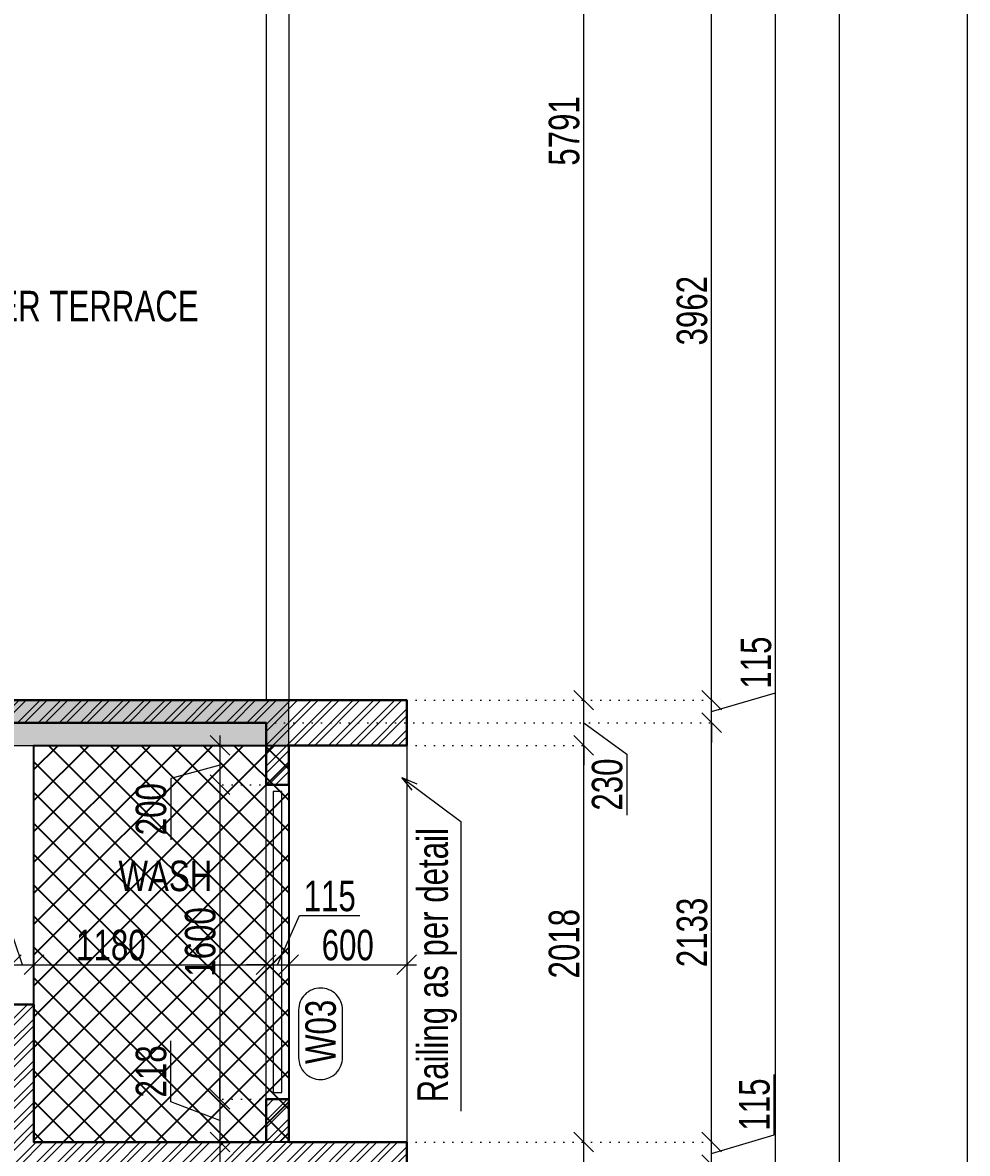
# Model space of a CAD drawing. Header units: inches. Extents: x 785882 to 928568, y 496782 to 576896.
# Drawn here: x 882659 to 887462, y 547754 to 553506 of the extents above; entities that cross this region are included whole.
import ezdxf
from ezdxf.enums import TextEntityAlignment as Align

# ---------------------------------------------------------------- set-up
doc = ezdxf.new("R2010")
doc.units = ezdxf.units.IN
doc.header["$LTSCALE"] = 750
doc.header["$MEASUREMENT"] = 0
doc.linetypes.add('DOT', pattern=[0.25, 0, -0.25])
for name, color, linetype, lineweight in [('COLUMN', 5, 'Continuous', 13), ('DIMENSION WORKING-MSA', 222, 'Continuous', 13), ('ELE-03-MSA', 145, 'Continuous', 18), ('ELE-04-MSA', 139, 'Continuous', 15), ('TEXT DETAIL-MSA', 212, 'Continuous', 13), ('TEXT ROOM NAME-MSA', 210, 'Continuous', 13), ('WALL HATCH-MSA', 251, 'Continuous', 9), ('WALL-MSA', 32, 'Continuous', 30), ('WINDOE NO-MAS', 4, 'Continuous', 9), ('WINDOW-MSA', 50, 'Continuous', 13)]:
    doc.layers.add(name, color=color, linetype=linetype, lineweight=lineweight)
doc.layers.add('HATCH-SUNK 300MM-MSA', color=47, linetype='Continuous')
doc.layers.add('R.C.C HATCH-MSA', color=250, linetype='Continuous')
doc.styles.add('125', font='swisscl.ttf', dxfattribs={"height": 125})
doc.styles.add('AR', font='swisscl.ttf')
doc.styles.add('ARIAL', font='swisscl.ttf', dxfattribs={"height": 360})
doc.styles.add('Arial-Reg+0.8Sc', font='swisscl.ttf')
doc.styles.add('MtXpl_Swis721_LtCn_B', font='swisscl.ttf')
doc.dimstyles.new('100 K.T', dxfattribs={"dimtxt": 360, "dimasz": 80, "dimexe": 0.18, "dimexo": 0.0625, "dimgap": 1, "dimtad": 1, "dimdec": 0, "dimzin": 0, "dimdsep": 46, "dimtxsty": 'ARIAL', "dimblk": 'DOT', "dimcen": 0.09, "dimse1": 1, "dimse2": 1, "dimclrd": 50, "dimclrt": 256, "dimadec": 0, "dimazin": 0, "dimtfac": 1, "dimtdec": 0, "dimtofl": 0, "dimtmove": 1, "dimatfit": 0, "dimfxl": 1, "dimtolj": 1, "dimtzin": 0, "dimlwd": -1, "dimarcsym": 0})
doc.dimstyles.new('WORKING DIM', dxfattribs={"dimtxt": 155, "dimasz": 100, "dimexe": 50, "dimexo": 0, "dimgap": 20, "dimtad": 1, "dimdec": 0, "dimzin": 0, "dimdsep": 46, "dimtxsty": 'AR', "dimblk": 'OBLIQUE', "dimcen": 0.09, "dimdle": 50, "dimclrd": 256, "dimclre": 250, "dimclrt": 256, "dimadec": 0, "dimazin": 0, "dimtfac": 1, "dimtdec": 0, "dimtofl": 0, "dimtmove": 1, "dimatfit": 0, "dimfxl": 1, "dimtolj": 1, "dimtzin": 0, "dimlwd": -1, "dimlwe": -1, "dimarcsym": 0})
pattern_1 = [(45, (36976.4, 0), (-53.0330086, 53.0330086), []), (45, (37011.755, 0), (-53.0330086, 53.0330086), [])]

# ---------------------------------------------------------------- blocks, each defined once
blk = doc.blocks.new('BLOCK-G & H TYPICAL COLOUMN')
at = {"layer": 'R.C.C HATCH-MSA'}
h = blk.add_hatch(color=256, dxfattribs=at)
h.dxf.hatch_style = 1
h.paths.add_polyline_path([(172697.62, -104207.75), (172688.57, -104207.75), (172688.57, -104255), (172697.62, -104255)])
h.paths.add_polyline_path([(172327.12, -104207.75), (172336.18, -104207.75), (172336.18, -104255), (172327.12, -104255)])
h.paths.add_polyline_path([(172819.88, -104207.75), (172819.88, -104216.81), (172867.12, -104216.81), (172867.12, -104207.75)])
h.paths.add_polyline_path([(172204.87, -104207.75), (172204.87, -104216.81), (172157.62, -104216.81), (172157.62, -104207.75)])
h.paths.add_polyline_path([(172561.18, -104240.06), (172552.12, -104240.06), (172552.12, -104287.31), (172561.18, -104287.31)])
h.paths.add_polyline_path([(172463.57, -104240.06), (172472.62, -104240.06), (172472.62, -104287.31), (172463.57, -104287.31)])
h.paths.add_polyline_path([(172177.87, -104422.2), (172177.87, -104431.25), (172130.62, -104431.25), (172130.62, -104422.2)])
h.paths.add_polyline_path([(172894.12, -104422.2), (172894.12, -104431.25), (172846.88, -104431.25), (172846.88, -104422.2)])
h.paths.add_polyline_path([(172336.12, -104486.75), (172336.12, -104495.81), (172288.87, -104495.81), (172288.87, -104486.75)])
h.paths.add_polyline_path([(172202.62, -104543.75), (172202.62, -104552.81), (172155.37, -104552.81), (172155.37, -104543.75)])
h.paths.add_polyline_path([(172822.13, -104543.75), (172822.13, -104552.81), (172869.37, -104552.81), (172869.37, -104543.75)])
h.paths.add_polyline_path([(172516.9, -104495.81), (172507.85, -104495.81), (172507.85, -104448.56), (172516.9, -104448.56)])
h.paths.add_polyline_path([(172697.62, -104104.25), (172688.57, -104104.25), (172688.57, -104057.01), (172697.62, -104057.01)])
h.paths.add_polyline_path([(172327.12, -104104.25), (172336.18, -104104.25), (172336.18, -104057.01), (172327.12, -104057.01)])
h.paths.add_polyline_path([(172819.88, -104104.25), (172819.88, -104095.2), (172867.12, -104095.2), (172867.12, -104104.25)])
h.paths.add_polyline_path([(172204.87, -104104.25), (172204.87, -104095.2), (172157.62, -104095.2), (172157.62, -104104.25)])
h.paths.add_polyline_path([(172561.18, -104071.94), (172552.12, -104071.94), (172552.12, -104024.7), (172561.18, -104024.7)])
h.paths.add_polyline_path([(172463.57, -104071.94), (172472.62, -104071.94), (172472.62, -104024.7), (172463.57, -104024.7)])
h.paths.add_polyline_path([(172177.87, -103889.81), (172177.87, -103880.75), (172130.62, -103880.75), (172130.62, -103889.81)])
h.paths.add_polyline_path([(172894.12, -103889.81), (172894.12, -103880.75), (172846.88, -103880.75), (172846.88, -103889.81)])
h.paths.add_polyline_path([(172336.12, -103825.25), (172336.12, -103816.2), (172288.87, -103816.2), (172288.87, -103825.25)])
h.paths.add_polyline_path([(172202.62, -103768.25), (172202.62, -103759.2), (172155.37, -103759.2), (172155.37, -103768.25)])
h.paths.add_polyline_path([(172822.13, -103768.25), (172822.13, -103759.2), (172869.37, -103759.2), (172869.37, -103768.25)])
h.paths.add_polyline_path([(172516.9, -103816.2), (172507.85, -103816.2), (172507.85, -103863.44), (172516.9, -103863.44)])
h.paths.add_polyline_path([(172548.37, -103699.31), (172548.37, -103690.25), (172595.62, -103690.25), (172595.62, -103699.31)])
h.paths.add_polyline_path([(172476.37, -103699.31), (172476.37, -103690.25), (172429.13, -103690.25), (172429.13, -103699.31)])
h.paths.add_polyline_path([(172726.82, -103612.31), (172726.82, -103603.25), (172774.06, -103603.25), (172774.06, -103612.31)])
h.paths.add_polyline_path([(172297.93, -103612.31), (172297.93, -103603.25), (172250.69, -103603.25), (172250.69, -103612.31)])
h.paths.add_polyline_path([(172920.37, -103523.81), (172920.37, -103514.75), (172857.56, -103514.75), (172857.56, -103523.81)])
h.paths.add_polyline_path([(172104.37, -103523.81), (172104.37, -103514.75), (172167.19, -103514.75), (172167.19, -103523.81)])
h.paths.add_polyline_path([(172476.37, -103492.94), (172467.32, -103492.94), (172467.32, -103445.7), (172476.37, -103445.7)])
h.paths.add_polyline_path([(172548.37, -103492.94), (172557.43, -103492.94), (172557.43, -103445.7), (172548.37, -103445.7)])
h.paths.add_polyline_path([(172663.43, -103454.75), (172759.5, -103454.75), (172759.5, -103349.7), (172663.43, -103349.7), (172663.43, -103358.75), (172750.44, -103358.75), (172750.44, -103445.7), (172663.43, -103445.7)])
h.paths.add_polyline_path([(172361.32, -103454.75), (172265.25, -103454.75), (172265.25, -103349.7), (172361.32, -103349.7), (172361.32, -103358.75), (172274.31, -103358.75), (172274.31, -103445.7), (172361.32, -103445.7)])
h.paths.add_polyline_path([(172428.37, -103358.75), (172419.32, -103358.75), (172419.32, -103311.51), (172428.37, -103311.51)])
h.paths.add_polyline_path([(172428.37, -103132.74), (172419.32, -103132.74), (172419.32, -103179.99), (172428.37, -103179.99)])
h.paths.add_polyline_path([(172151.62, -103286.75), (172151.62, -103277.7), (172104.37, -103277.7), (172104.37, -103286.75)])
h.paths.add_polyline_path([(172245.43, -103162.74), (172245.43, -103153.68), (172198.19, -103153.68), (172198.19, -103162.74)])
h.paths.add_polyline_path([(172428.37, -103021.25), (172419.32, -103021.25), (172419.32, -103068.5), (172428.37, -103068.5)])
h.paths.add_polyline_path([(172245.43, -102997.25), (172236.37, -102997.25), (172236.37, -103044.5), (172245.43, -103044.5)])
h.paths.add_polyline_path([(172104.37, -102997.25), (172104.37, -103006.31), (172151.62, -103006.31), (172151.62, -102997.25)])
h.paths.add_polyline_path([(172596.37, -103358.75), (172605.43, -103358.75), (172605.43, -103311.51), (172596.37, -103311.51)])
h.paths.add_polyline_path([(172596.37, -103132.74), (172605.43, -103132.74), (172605.43, -103179.99), (172596.37, -103179.99)])
h.paths.add_polyline_path([(172873.13, -103286.75), (172873.13, -103277.7), (172920.37, -103277.7), (172920.37, -103286.75)])
h.paths.add_polyline_path([(172779.32, -103162.74), (172779.32, -103153.68), (172826.56, -103153.68), (172826.56, -103162.74)])
h.paths.add_polyline_path([(172596.37, -103021.25), (172605.43, -103021.25), (172605.43, -103068.5), (172596.37, -103068.5)])
h.paths.add_polyline_path([(172779.32, -102997.25), (172788.37, -102997.25), (172788.37, -103044.5), (172779.32, -103044.5)])
h.paths.add_polyline_path([(172920.37, -102997.25), (172920.37, -103006.31), (172873.13, -103006.31), (172873.13, -102997.25)])
h.paths.add_polyline_path([(172548.37, -104612.7), (172548.37, -104621.75), (172595.62, -104621.75), (172595.62, -104612.7)])
h.paths.add_polyline_path([(172476.37, -104612.7), (172476.37, -104621.75), (172429.13, -104621.75), (172429.13, -104612.7)])
h.paths.add_polyline_path([(172297.93, -104699.7), (172297.93, -104708.75), (172250.69, -104708.75), (172250.69, -104699.7)])
h.paths.add_polyline_path([(172104.37, -104788.2), (172104.37, -104797.25), (172167.19, -104797.25), (172167.19, -104788.2)])
h.paths.add_polyline_path([(172726.82, -104699.7), (172726.82, -104708.75), (172774.06, -104708.75), (172774.06, -104699.7)])
h.paths.add_polyline_path([(172920.37, -104788.2), (172920.37, -104797.25), (172857.56, -104797.25), (172857.56, -104788.2)])
h.paths.add_polyline_path([(172476.37, -104819.06), (172467.32, -104819.06), (172467.32, -104866.31), (172476.37, -104866.31)])
h.paths.add_polyline_path([(172548.37, -104819.06), (172557.43, -104819.06), (172557.43, -104866.31), (172548.37, -104866.31)])
h.paths.add_polyline_path([(172663.43, -104857.25), (172759.5, -104857.25), (172759.5, -104962.31), (172663.43, -104962.31), (172663.43, -104953.25), (172750.44, -104953.25), (172750.44, -104866.31), (172663.43, -104866.31)])
h.paths.add_polyline_path([(172361.32, -104857.25), (172265.25, -104857.25), (172265.25, -104962.31), (172361.32, -104962.31), (172361.32, -104953.25), (172274.31, -104953.25), (172274.31, -104866.31), (172361.32, -104866.31)])
h.paths.add_polyline_path([(172428.37, -104953.25), (172419.32, -104953.25), (172419.32, -105000.5), (172428.37, -105000.5)])
h.paths.add_polyline_path([(172428.37, -105178.31), (172419.32, -105178.31), (172419.32, -105131.06), (172428.37, -105131.06)])
h.paths.add_polyline_path([(172151.62, -105025.25), (172151.62, -105034.31), (172104.37, -105034.31), (172104.37, -105025.25)])
h.paths.add_polyline_path([(172245.43, -105072.5), (172236.37, -105072.5), (172236.37, -105025.25), (172245.43, -105025.25)])
h.paths.add_polyline_path([(172428.37, -105290.75), (172419.32, -105290.75), (172419.32, -105243.51), (172428.37, -105243.51)])
h.paths.add_polyline_path([(172245.43, -105314.75), (172236.37, -105314.75), (172236.37, -105267.51), (172245.43, -105267.51)])
h.paths.add_polyline_path([(172104.37, -105277.35), (172113.43, -105277.35), (172113.43, -105314.75), (172104.37, -105314.75)])
h.paths.add_polyline_path([(172596.37, -104953.25), (172605.43, -104953.25), (172605.43, -105000.5), (172596.37, -105000.5)])
h.paths.add_polyline_path([(172596.37, -105178.31), (172605.43, -105178.31), (172605.43, -105131.06), (172596.37, -105131.06)])
h.paths.add_polyline_path([(172873.13, -105025.25), (172873.13, -105034.31), (172920.37, -105034.31), (172920.37, -105025.25)])
h.paths.add_polyline_path([(172788.37, -105025.25), (172779.32, -105025.25), (172779.32, -105072.5), (172788.37, -105072.5)])
h.paths.add_polyline_path([(172596.37, -105290.75), (172605.43, -105290.75), (172605.43, -105243.51), (172596.37, -105243.51)])
h.paths.add_polyline_path([(172779.32, -105314.75), (172788.37, -105314.75), (172788.37, -105267.51), (172779.32, -105267.51)])
h.paths.add_polyline_path([(172911.32, -105314.75), (172920.37, -105314.75), (172920.37, -105277.35), (172911.32, -105277.35)])
h.paths.add_polyline_path([(172688.63, -104486.75), (172688.63, -104495.81), (172735.87, -104495.81), (172735.87, -104486.75)])
h.paths.add_polyline_path([(172688.63, -103825.25), (172688.63, -103816.2), (172735.87, -103816.2), (172735.87, -103825.25)])
at = {"layer": 'COLUMN'}
blk.add_lwpolyline([(172920.37, -103523.81), (172920.37, -103514.75), (172857.56, -103514.75), (172857.56, -103523.81)], close=True, dxfattribs=at)
blk = doc.blocks.new('A$C59c041b7')
at = {"layer": 'HATCH-SUNK 300MM-MSA', "transparency": 33554559}
h = blk.add_hatch(dxfattribs=at)
h.set_pattern_fill('ANSI37', color=256, scale=35)
h.set_pattern_definition([(45, (0, 0), (-78.57724, 78.57724), []), (135, (0, 0), (-78.57724, -78.57724), [])])
h.paths.add_polyline_path([(20726.4, -15392.4), (19431, -15392.4), (19431, -13374.5), (20726.4, -13374.5)])
at = {"layer": 'HATCH-SUNK 300MM-MSA'}
blk.add_lwpolyline([(20726.4, -15392.4), (19431, -15392.4), (19431, -13374.5), (20726.4, -13374.5)], close=True, dxfattribs=at)
blk = doc.blocks.new('_Dot')
at = {"linetype": 'ByBlock', "lineweight": -2}
blk.add_line((-0.5, 0), (-1, 0), dxfattribs=at)
at = {"linetype": 'ByBlock', "const_width": 0.5}
blk.add_lwpolyline([(-0.25, 0, 1), (0.25, 0, 1)], format="xyb", close=True, dxfattribs=at)
blk = doc.blocks.new('Win-Tag-03')
blk.add_lwpolyline([(-130, 120), (130, 120, -0.414214), (250, 0), (250, 0, -0.414214), (130, -120), (-130, -120, -0.414214), (-250, 0), (-250, 0, -0.414214)], format="xyb", close=True)
blk = doc.blocks.new('_Oblique')
at = {"color": 0, "linetype": 'ByBlock', "lineweight": -2}
blk.add_line((-0.5, -0.5), (0.5, 0.5), dxfattribs=at)
blk = doc.blocks.new('*D2169')
at = {"layer": 'Defpoints', "color": 0, "ltscale": 0.25, "transparency": 16777216}
for p in [(884612.3, 547811.6), (885512.3, 547811.6), (884612.3, 547581.6)]:
    blk.add_point(p, dxfattribs=at)
at = {"layer": 'DIMENSION WORKING-MSA', "ltscale": 0.25, "transparency": 16777216}
for p, q in [((885512.3, 547811.6), (885512.3, 547911.6)), ((885512.3, 547581.6), (885512.3, 547811.6)), ((885512.3, 547696.6), (885731.3, 547493.8)), ((885512.3, 547581.6), (885512.3, 547481.6)), ((885731.3, 547493.8), (885731.3, 547183.2))]:
    blk.add_line(p, q, dxfattribs=at)
at = {"layer": 'DIMENSION WORKING-MSA', "color": 250, "linetype": 'DOT', "ltscale": 0.25, "transparency": 16777216}
for p, q in [((884612.3, 547811.6), (885562.3, 547811.6)), ((884612.3, 547581.6), (885562.3, 547581.6))]:
    blk.add_line(p, q, dxfattribs=at)
at = {"layer": 'DIMENSION WORKING-MSA', "ltscale": 0.25, "transparency": 16777216, "xscale": 100, "yscale": 100, "zscale": 100}
for p, rotation in [((885512.3, 547811.6), 270), ((885512.3, 547581.6), 90)]:
    blk.add_blockref('_Oblique', p, dxfattribs=dict(at, rotation=rotation))
at = {"layer": 'DIMENSION WORKING-MSA', "ltscale": 0.25, "transparency": 16777216, "insert": (885631.8, 547338.5), "char_height": 155, "attachment_point": 5, "rotation": 90, "style": 'AR'}
blk.add_mtext('\\A1;230', dxfattribs=at)
blk = doc.blocks.new('*D2170')
at = {"layer": 'Defpoints', "color": 0, "ltscale": 0.25, "transparency": 16777216}
for p in [(884612.3, 549829.5), (885512.3, 549829.5), (884612.3, 547811.6)]:
    blk.add_point(p, dxfattribs=at)
at = {"layer": 'DIMENSION WORKING-MSA', "ltscale": 0.25, "transparency": 16777216}
blk.add_line((885512.3, 547761.6), (885512.3, 549879.5), dxfattribs=at)
at = {"layer": 'DIMENSION WORKING-MSA', "color": 250, "linetype": 'DOT', "ltscale": 0.25, "transparency": 16777216}
for p, q in [((884612.3, 549829.5), (885562.3, 549829.5)), ((884612.3, 547811.6), (885562.3, 547811.6))]:
    blk.add_line(p, q, dxfattribs=at)
at = {"layer": 'DIMENSION WORKING-MSA', "ltscale": 0.25, "transparency": 16777216, "xscale": 100, "yscale": 100, "zscale": 100}
for p, rotation in [((885512.3, 549829.5), 90), ((885512.3, 547811.6), 270)]:
    blk.add_blockref('_Oblique', p, dxfattribs=dict(at, rotation=rotation))
at = {"layer": 'DIMENSION WORKING-MSA', "ltscale": 0.25, "transparency": 16777216, "insert": (885412.9, 548820.5), "char_height": 155, "attachment_point": 5, "rotation": 90, "style": 'AR'}
blk.add_mtext('\\A1;2018', dxfattribs=at)
blk = doc.blocks.new('*D2171')
at = {"layer": 'Defpoints', "color": 0, "ltscale": 0.25, "transparency": 16777216}
for p in [(884612.3, 550059.5), (885512.3, 550059.5), (884612.3, 549829.5)]:
    blk.add_point(p, dxfattribs=at)
at = {"layer": 'DIMENSION WORKING-MSA', "ltscale": 0.25, "transparency": 16777216}
for p, q in [((885512.3, 550059.5), (885512.3, 550159.5)), ((885512.3, 549829.5), (885512.3, 550059.5)), ((885512.3, 549944.5), (885731.3, 549785.5)), ((885512.3, 549829.5), (885512.3, 549729.5)), ((885731.3, 549785.5), (885731.3, 549474.8))]:
    blk.add_line(p, q, dxfattribs=at)
at = {"layer": 'DIMENSION WORKING-MSA', "color": 250, "linetype": 'DOT', "ltscale": 0.25, "transparency": 16777216}
for p, q in [((884612.3, 550059.5), (885562.3, 550059.5)), ((884612.3, 549829.5), (885562.3, 549829.5))]:
    blk.add_line(p, q, dxfattribs=at)
at = {"layer": 'DIMENSION WORKING-MSA', "ltscale": 0.25, "transparency": 16777216, "xscale": 100, "yscale": 100, "zscale": 100}
for p, rotation in [((885512.3, 550059.5), 270), ((885512.3, 549829.5), 90)]:
    blk.add_blockref('_Oblique', p, dxfattribs=dict(at, rotation=rotation))
at = {"layer": 'DIMENSION WORKING-MSA', "ltscale": 0.25, "transparency": 16777216, "insert": (885631.8, 549630.1), "char_height": 155, "attachment_point": 5, "rotation": 90, "style": 'AR'}
blk.add_mtext('\\A1;230', dxfattribs=at)
blk = doc.blocks.new('*D2172')
at = {"layer": 'Defpoints', "color": 0, "ltscale": 0.25, "transparency": 16777216}
for p in [(884012.3, 555850.7), (885512.3, 555850.7), (884612.3, 550059.5)]:
    blk.add_point(p, dxfattribs=at)
at = {"layer": 'DIMENSION WORKING-MSA', "ltscale": 0.25, "transparency": 16777216}
blk.add_line((885512.3, 550009.5), (885512.3, 555900.7), dxfattribs=at)
at = {"layer": 'DIMENSION WORKING-MSA', "color": 250, "linetype": 'DOT', "ltscale": 0.25, "transparency": 16777216}
for p, q in [((884012.3, 555850.7), (885562.3, 555850.7)), ((884612.3, 550059.5), (885562.3, 550059.5))]:
    blk.add_line(p, q, dxfattribs=at)
at = {"layer": 'DIMENSION WORKING-MSA', "ltscale": 0.25, "transparency": 16777216, "xscale": 100, "yscale": 100, "zscale": 100}
for p, rotation in [((885512.3, 555850.7), 90), ((885512.3, 550059.5), 270)]:
    blk.add_blockref('_Oblique', p, dxfattribs=dict(at, rotation=rotation))
at = {"layer": 'DIMENSION WORKING-MSA', "ltscale": 0.25, "transparency": 16777216, "insert": (885412.9, 552955.1), "char_height": 155, "attachment_point": 5, "rotation": 90, "style": 'AR'}
blk.add_mtext('\\A1;5791', dxfattribs=at)
blk = doc.blocks.new('*D2247')
at = {"layer": 'Defpoints', "color": 0, "ltscale": 0.25, "transparency": 16777216}
for p in [(884612.3, 547811.6), (886162.3, 547811.6), (883897.3, 547696.6)]:
    blk.add_point(p, dxfattribs=at)
at = {"layer": 'DIMENSION WORKING-MSA', "ltscale": 0.25, "transparency": 16777216}
for p, q in [((886479.5, 547849.2), (886479.5, 548156.1)), ((886162.3, 547811.6), (886162.3, 547911.6)), ((886162.3, 547754.1), (886479.5, 547849.2)), ((886162.3, 547696.6), (886162.3, 547811.6)), ((886162.3, 547696.6), (886162.3, 547596.6))]:
    blk.add_line(p, q, dxfattribs=at)
at = {"layer": 'DIMENSION WORKING-MSA', "color": 250, "linetype": 'DOT', "ltscale": 0.25, "transparency": 16777216}
for p, q in [((884612.3, 547811.6), (886212.3, 547811.6)), ((883897.3, 547696.6), (886212.3, 547696.6))]:
    blk.add_line(p, q, dxfattribs=at)
at = {"layer": 'DIMENSION WORKING-MSA', "ltscale": 0.25, "transparency": 16777216, "xscale": 100, "yscale": 100, "zscale": 100}
for p, rotation in [((886162.3, 547811.6), 270), ((886162.3, 547696.6), 90)]:
    blk.add_blockref('_Oblique', p, dxfattribs=dict(at, rotation=rotation))
at = {"layer": 'DIMENSION WORKING-MSA', "ltscale": 0.25, "transparency": 16777216, "insert": (886380.4, 548002.6), "char_height": 155, "attachment_point": 5, "rotation": 90, "style": 'AR'}
blk.add_mtext('\\A1;115', dxfattribs=at)
blk = doc.blocks.new('*D2248')
at = {"layer": 'Defpoints', "color": 0, "ltscale": 0.25, "transparency": 16777216}
for p in [(883897.3, 549944.5), (886162.3, 549944.5), (884612.3, 547811.6)]:
    blk.add_point(p, dxfattribs=at)
at = {"layer": 'DIMENSION WORKING-MSA', "ltscale": 0.25, "transparency": 16777216}
blk.add_line((886162.3, 547761.6), (886162.3, 549994.5), dxfattribs=at)
at = {"layer": 'DIMENSION WORKING-MSA', "color": 250, "linetype": 'DOT', "ltscale": 0.25, "transparency": 16777216}
for p, q in [((883897.3, 549944.5), (886212.3, 549944.5)), ((884612.3, 547811.6), (886212.3, 547811.6))]:
    blk.add_line(p, q, dxfattribs=at)
at = {"layer": 'DIMENSION WORKING-MSA', "ltscale": 0.25, "transparency": 16777216, "xscale": 100, "yscale": 100, "zscale": 100}
for p, rotation in [((886162.3, 549944.5), 90), ((886162.3, 547811.6), 270)]:
    blk.add_blockref('_Oblique', p, dxfattribs=dict(at, rotation=rotation))
at = {"layer": 'DIMENSION WORKING-MSA', "ltscale": 0.25, "transparency": 16777216, "insert": (886062.9, 548878), "char_height": 155, "attachment_point": 5, "rotation": 90, "style": 'AR'}
blk.add_mtext('\\A1;2133', dxfattribs=at)
blk = doc.blocks.new('*D2249')
at = {"layer": 'Defpoints', "color": 0, "ltscale": 0.25, "transparency": 16777216}
for p in [(884612.3, 550059.5), (886162.3, 550059.5), (883897.3, 549944.5)]:
    blk.add_point(p, dxfattribs=at)
at = {"layer": 'DIMENSION WORKING-MSA', "ltscale": 0.25, "transparency": 16777216}
for p, q in [((886487.3, 550097.1), (886487.3, 550404)), ((886162.3, 550059.5), (886162.3, 550159.5)), ((886162.3, 550002), (886487.3, 550097.1)), ((886162.3, 549944.5), (886162.3, 550059.5)), ((886162.3, 549944.5), (886162.3, 549844.5))]:
    blk.add_line(p, q, dxfattribs=at)
at = {"layer": 'DIMENSION WORKING-MSA', "color": 250, "linetype": 'DOT', "ltscale": 0.25, "transparency": 16777216}
for p, q in [((884612.3, 550059.5), (886212.3, 550059.5)), ((883897.3, 549944.5), (886212.3, 549944.5))]:
    blk.add_line(p, q, dxfattribs=at)
at = {"layer": 'DIMENSION WORKING-MSA', "ltscale": 0.25, "transparency": 16777216, "xscale": 100, "yscale": 100, "zscale": 100}
for p, rotation in [((886162.3, 550059.5), 270), ((886162.3, 549944.5), 90)]:
    blk.add_blockref('_Oblique', p, dxfattribs=dict(at, rotation=rotation))
at = {"layer": 'DIMENSION WORKING-MSA', "ltscale": 0.25, "transparency": 16777216, "insert": (886388.2, 550250.5), "char_height": 155, "attachment_point": 5, "rotation": 90, "style": 'AR'}
blk.add_mtext('\\A1;115', dxfattribs=at)
blk = doc.blocks.new('*D2250')
at = {"layer": 'Defpoints', "color": 0, "ltscale": 0.25, "transparency": 16777216}
for p in [(881259.5, 554021.9), (886162.3, 554021.9), (884612.3, 550059.5)]:
    blk.add_point(p, dxfattribs=at)
at = {"layer": 'DIMENSION WORKING-MSA', "ltscale": 0.25, "transparency": 16777216}
blk.add_line((886162.3, 550009.5), (886162.3, 554071.9), dxfattribs=at)
at = {"layer": 'DIMENSION WORKING-MSA', "color": 250, "linetype": 'DOT', "ltscale": 0.25, "transparency": 16777216}
for p, q in [((881259.5, 554021.9), (886212.3, 554021.9)), ((884612.3, 550059.5), (886212.3, 550059.5))]:
    blk.add_line(p, q, dxfattribs=at)
at = {"layer": 'DIMENSION WORKING-MSA', "ltscale": 0.25, "transparency": 16777216, "xscale": 100, "yscale": 100, "zscale": 100}
for p, rotation in [((886162.3, 554021.9), 90), ((886162.3, 550059.5), 270)]:
    blk.add_blockref('_Oblique', p, dxfattribs=dict(at, rotation=rotation))
at = {"layer": 'DIMENSION WORKING-MSA', "ltscale": 0.25, "transparency": 16777216, "insert": (886062.8, 552040.7), "char_height": 155, "attachment_point": 5, "rotation": 90, "style": 'AR'}
blk.add_mtext('\\A1;3962', dxfattribs=at)
blk = doc.blocks.new('*D2187')
at = {"layer": 'Defpoints', "color": 0, "ltscale": 0.25, "transparency": 16777216}
for p in [(884012.3, 563204), (886812.3, 563204), (884012.3, 504339.5)]:
    blk.add_point(p, dxfattribs=at)
at = {"layer": 'DIMENSION WORKING-MSA', "ltscale": 0.25, "transparency": 16777216}
blk.add_line((886812.3, 504289.5), (886812.3, 563254), dxfattribs=at)
at = {"layer": 'DIMENSION WORKING-MSA', "color": 250, "linetype": 'DOT', "ltscale": 0.25, "transparency": 16777216}
for p, q in [((884012.3, 563204), (886862.3, 563204)), ((884012.3, 504339.5), (886862.3, 504339.5))]:
    blk.add_line(p, q, dxfattribs=at)
at = {"layer": 'DIMENSION WORKING-MSA', "ltscale": 0.25, "transparency": 16777216, "xscale": 100, "yscale": 100, "zscale": 100}
for p, rotation in [((886812.3, 563204), 90), ((886812.3, 504339.5), 270)]:
    blk.add_blockref('_Oblique', p, dxfattribs=dict(at, rotation=rotation))
at = {"layer": 'DIMENSION WORKING-MSA', "ltscale": 0.25, "transparency": 16777216, "insert": (886712.9, 533771.7), "char_height": 155, "attachment_point": 5, "rotation": 90, "style": 'AR'}
blk.add_mtext('\\A1;58865', dxfattribs=at)
blk = doc.blocks.new('*D1885')
at = {"layer": 'Defpoints', "color": 0, "ltscale": 0.25, "transparency": 16777216}
for p in [(883912.3, 549829.5), (883662.3, 549629.5), (883912.3, 549629.5)]:
    blk.add_point(p, dxfattribs=at)
at = {"layer": 'DIMENSION WORKING-MSA', "ltscale": 0.25, "transparency": 16777216}
for p, q in [((883662.3, 549879.5), (883662.3, 549579.5)), ((883662.3, 549729.5), (883412.3, 549660.3)), ((883412.3, 549660.3), (883412.3, 549349.6))]:
    blk.add_line(p, q, dxfattribs=at)
at = {"layer": 'DIMENSION WORKING-MSA', "color": 250, "linetype": 'DOT', "ltscale": 0.25, "transparency": 16777216}
for p, q in [((883912.3, 549829.5), (883612.3, 549829.5)), ((883912.3, 549629.5), (883612.3, 549629.5))]:
    blk.add_line(p, q, dxfattribs=at)
at = {"layer": 'DIMENSION WORKING-MSA', "ltscale": 0.25, "transparency": 16777216, "xscale": 100, "yscale": 100, "zscale": 100}
for p, rotation in [((883662.3, 549829.5), 90), ((883662.3, 549629.5), 270)]:
    blk.add_blockref('_Oblique', p, dxfattribs=dict(at, rotation=rotation))
at = {"layer": 'DIMENSION WORKING-MSA', "ltscale": 0.25, "transparency": 16777216, "insert": (883312.9, 549504.9), "char_height": 155, "attachment_point": 5, "rotation": 90, "style": 'AR'}
blk.add_mtext('\\A1;200', dxfattribs=at)
blk = doc.blocks.new('*D1886')
at = {"layer": 'Defpoints', "color": 0, "ltscale": 0.25, "transparency": 16777216}
for p in [(883912.3, 549629.5), (883662.3, 548029.5), (883912.3, 548029.5)]:
    blk.add_point(p, dxfattribs=at)
at = {"layer": 'DIMENSION WORKING-MSA', "ltscale": 0.25, "transparency": 16777216}
blk.add_line((883662.3, 549679.5), (883662.3, 547979.5), dxfattribs=at)
at = {"layer": 'DIMENSION WORKING-MSA', "color": 250, "linetype": 'DOT', "ltscale": 0.25, "transparency": 16777216}
for p, q in [((883912.3, 549629.5), (883612.3, 549629.5)), ((883912.3, 548029.5), (883612.3, 548029.5))]:
    blk.add_line(p, q, dxfattribs=at)
at = {"layer": 'DIMENSION WORKING-MSA', "ltscale": 0.25, "transparency": 16777216, "xscale": 100, "yscale": 100, "zscale": 100}
for p, rotation in [((883662.3, 549629.5), 90), ((883662.3, 548029.5), 270)]:
    blk.add_blockref('_Oblique', p, dxfattribs=dict(at, rotation=rotation))
at = {"layer": 'DIMENSION WORKING-MSA', "ltscale": 0.25, "transparency": 16777216, "insert": (883562.9, 548829.5), "char_height": 155, "attachment_point": 5, "rotation": 90, "style": 'AR'}
blk.add_mtext('\\A1;1600', dxfattribs=at)
blk = doc.blocks.new('*D1887')
at = {"layer": 'Defpoints', "color": 0, "ltscale": 0.25, "transparency": 16777216}
for p in [(883912.3, 548029.5), (883662.3, 547811.6), (883912.3, 547811.6)]:
    blk.add_point(p, dxfattribs=at)
at = {"layer": 'DIMENSION WORKING-MSA', "ltscale": 0.25, "transparency": 16777216}
for p, q in [((883412.3, 548015.9), (883412.3, 548326.4)), ((883662.3, 548029.5), (883662.3, 548129.5)), ((883662.3, 547920.5), (883412.3, 548015.9)), ((883662.3, 548029.5), (883662.3, 547811.6)), ((883662.3, 547811.6), (883662.3, 547711.6))]:
    blk.add_line(p, q, dxfattribs=at)
at = {"layer": 'DIMENSION WORKING-MSA', "color": 250, "linetype": 'DOT', "ltscale": 0.25, "transparency": 16777216}
for p, q in [((883912.3, 548029.5), (883612.3, 548029.5)), ((883912.3, 547811.6), (883612.3, 547811.6))]:
    blk.add_line(p, q, dxfattribs=at)
at = {"layer": 'DIMENSION WORKING-MSA', "ltscale": 0.25, "transparency": 16777216, "xscale": 100, "yscale": 100, "zscale": 100}
for p, rotation in [((883662.3, 548029.5), 270), ((883662.3, 547811.6), 90)]:
    blk.add_blockref('_Oblique', p, dxfattribs=dict(at, rotation=rotation))
at = {"layer": 'DIMENSION WORKING-MSA', "ltscale": 0.25, "transparency": 16777216, "insert": (883312.9, 548171.2), "char_height": 155, "attachment_point": 5, "rotation": 90, "style": 'AR'}
blk.add_mtext('\\A1;218', dxfattribs=at)
blk = doc.blocks.new('*D1745')
at = {"layer": 'Defpoints', "color": 0, "ltscale": 0.25, "transparency": 16777216}
for p in [(882716.9, 548713.5), (882601.9, 548511.6, 0), (882716.9, 548511.6, 0)]:
    blk.add_point(p, dxfattribs=at)
at = {"layer": 'DIMENSION WORKING-MSA', "ltscale": 0.25, "transparency": 16777216}
for p, q in [((882574.5, 548963.5), (882267.7, 548963.5)), ((882659.4, 548713.5), (882574.5, 548963.5)), ((882601.9, 548713.5), (882501.9, 548713.5)), ((882601.9, 548713.5), (882716.9, 548713.5)), ((882716.9, 548713.5), (882816.9, 548713.5))]:
    blk.add_line(p, q, dxfattribs=at)
at = {"layer": 'DIMENSION WORKING-MSA', "color": 250, "linetype": 'DOT', "ltscale": 0.25, "transparency": 16777216}
for p, q in [((882601.9, 548511.6), (882601.9, 548763.5)), ((882716.9, 548511.6), (882716.9, 548763.5))]:
    blk.add_line(p, q, dxfattribs=at)
at = {"layer": 'DIMENSION WORKING-MSA', "ltscale": 0.25, "transparency": 16777216, "xscale": 100, "yscale": 100, "zscale": 100}
blk.add_blockref('_Oblique', (882601.9, 548713.5), dxfattribs=at)
at = {"layer": 'DIMENSION WORKING-MSA', "ltscale": 0.25, "transparency": 16777216, "xscale": 100, "yscale": 100, "zscale": 100, "rotation": 180}
blk.add_blockref('_Oblique', (882716.9, 548713.5), dxfattribs=at)
at = {"layer": 'DIMENSION WORKING-MSA', "ltscale": 0.25, "transparency": 16777216, "insert": (882421.1, 549062.5), "char_height": 155, "attachment_point": 5, "style": 'AR'}
blk.add_mtext('\\A1;115', dxfattribs=at)
blk = doc.blocks.new('*D1746')
at = {"layer": 'Defpoints', "color": 0, "ltscale": 0.25, "transparency": 16777216}
for p in [(882716.9, 548713.5), (883897.3, 548713.5), (883897.3, 548713.5)]:
    blk.add_point(p, dxfattribs=at)
at = {"layer": 'DIMENSION WORKING-MSA', "ltscale": 0.25, "transparency": 16777216}
blk.add_line((882666.9, 548713.5), (883947.3, 548713.5), dxfattribs=at)
at = {"layer": 'DIMENSION WORKING-MSA', "color": 250, "linetype": 'DOT', "ltscale": 0.25, "transparency": 16777216}
for p, q in [((882716.9, 548713.5), (882716.9, 548663.5)), ((883897.3, 548713.5), (883897.3, 548663.5))]:
    blk.add_line(p, q, dxfattribs=at)
at = {"layer": 'DIMENSION WORKING-MSA', "ltscale": 0.25, "transparency": 16777216, "xscale": 100, "yscale": 100, "zscale": 100, "rotation": 180}
blk.add_blockref('_Oblique', (882716.9, 548713.5), dxfattribs=at)
at = {"layer": 'DIMENSION WORKING-MSA', "ltscale": 0.25, "transparency": 16777216, "xscale": 100, "yscale": 100, "zscale": 100}
blk.add_blockref('_Oblique', (883897.3, 548713.5), dxfattribs=at)
at = {"layer": 'DIMENSION WORKING-MSA', "ltscale": 0.25, "transparency": 16777216, "insert": (883108, 548812.8), "char_height": 155, "attachment_point": 5, "style": 'AR'}
blk.add_mtext('\\A1;1180', dxfattribs=at)
blk = doc.blocks.new('*D1747')
at = {"layer": 'Defpoints', "color": 0, "ltscale": 0.25, "transparency": 16777216}
for p in [(883897.3, 548713.5), (884012.3, 548713.5), (884012.3, 548713.5)]:
    blk.add_point(p, dxfattribs=at)
at = {"layer": 'DIMENSION WORKING-MSA', "ltscale": 0.25, "transparency": 16777216}
for p, q in [((883954.8, 548713.5), (884067.2, 548963.5)), ((884067.2, 548963.5), (884374, 548963.5)), ((883897.3, 548713.5), (883797.3, 548713.5)), ((883897.3, 548713.5), (884012.3, 548713.5)), ((884012.3, 548713.5), (884112.3, 548713.5))]:
    blk.add_line(p, q, dxfattribs=at)
at = {"layer": 'DIMENSION WORKING-MSA', "color": 250, "linetype": 'DOT', "ltscale": 0.25, "transparency": 16777216}
for p, q in [((883897.3, 548713.5), (883897.3, 548663.5)), ((884012.3, 548713.5), (884012.3, 548663.5))]:
    blk.add_line(p, q, dxfattribs=at)
at = {"layer": 'DIMENSION WORKING-MSA', "ltscale": 0.25, "transparency": 16777216, "xscale": 100, "yscale": 100, "zscale": 100}
blk.add_blockref('_Oblique', (883897.3, 548713.5), dxfattribs=at)
at = {"layer": 'DIMENSION WORKING-MSA', "ltscale": 0.25, "transparency": 16777216, "xscale": 100, "yscale": 100, "zscale": 100, "rotation": 180}
blk.add_blockref('_Oblique', (884012.3, 548713.5), dxfattribs=at)
at = {"layer": 'DIMENSION WORKING-MSA', "ltscale": 0.25, "transparency": 16777216, "insert": (884220.6, 549062.5), "char_height": 155, "attachment_point": 5, "style": 'AR'}
blk.add_mtext('\\A1;115', dxfattribs=at)
blk = doc.blocks.new('*D1748')
at = {"layer": 'Defpoints', "color": 0, "ltscale": 0.25, "transparency": 16777216}
for p in [(884012.3, 548713.5), (884612.3, 548713.5), (884612.3, 548713.5)]:
    blk.add_point(p, dxfattribs=at)
at = {"layer": 'DIMENSION WORKING-MSA', "color": 250, "linetype": 'DOT', "ltscale": 0.25, "transparency": 16777216}
for p, q in [((884612.3, 548713.5), (884612.3, 548763.5)), ((884012.3, 548713.5), (884012.3, 548663.5))]:
    blk.add_line(p, q, dxfattribs=at)
at = {"layer": 'DIMENSION WORKING-MSA', "ltscale": 0.25, "transparency": 16777216}
blk.add_line((883962.3, 548713.5), (884662.3, 548713.5), dxfattribs=at)
at = {"layer": 'DIMENSION WORKING-MSA', "ltscale": 0.25, "transparency": 16777216, "xscale": 100, "yscale": 100, "zscale": 100, "rotation": 180}
blk.add_blockref('_Oblique', (884012.3, 548713.5), dxfattribs=at)
at = {"layer": 'DIMENSION WORKING-MSA', "ltscale": 0.25, "transparency": 16777216, "xscale": 100, "yscale": 100, "zscale": 100}
blk.add_blockref('_Oblique', (884612.3, 548713.5), dxfattribs=at)
at = {"layer": 'DIMENSION WORKING-MSA', "ltscale": 0.25, "transparency": 16777216, "insert": (884312.3, 548812.8), "char_height": 155, "attachment_point": 5, "style": 'AR'}
blk.add_mtext('\\A1;600', dxfattribs=at)

msp = doc.modelspace()

# ---------------------------------------------------------------- hatches: boundary and pattern name
at = {"layer": 'WALL HATCH-MSA'}
h = msp.add_hatch(dxfattribs=at)
h.set_pattern_fill('ANSI32', color=256, scale=200)
h.set_pattern_definition(pattern_1)
h.paths.add_polyline_path([(884612.3, 549829.5), (884612.3, 550059.5), (879326, 550059.5), (879326, 550133.5), (879096, 550133.5), (879096, 549259.5), (879211, 549259.5), (879211, 549944.5), (883897.3, 549944.5), (883897.3, 549629.5), (884012.3, 549629.5), (884012.3, 549829.5)])
h = msp.add_hatch(dxfattribs=at)
h.set_pattern_fill('ANSI32', color=256, scale=200)
h.set_pattern_definition(pattern_1)
h.paths.add_polyline_path([(884612.3, 547581.6), (884612.3, 547811.6), (884012.3, 547811.6), (884012.3, 548029.5), (883897.3, 548029.5), (883897.3, 547811.6), (882716.9, 547811.6), (882716.9, 548511.6), (882601.9, 548511.6), (882601.9, 547811.6), (879211, 547811.6), (879211, 548311.6), (879096, 548311.6), (879096, 547696.6), (883897.3, 547696.6), (883897.3, 547111.5), (884012.3, 547111.5), (884012.3, 547581.6)])

# ---------------------------------------------------------------- linework, layer by layer
at = {"layer": 'Defpoints', "color": 1, "lineweight": 0}
for points in [[(887462.3, 566054), (859835.9, 566054), (859835.9, 501489.5), (887462.3, 501489.5)], [(886812.3, 565404), (860485.9, 565404), (860485.9, 502139.5), (886812.3, 502139.5)], [(886487.3, 565079), (860810.9, 565079), (860810.9, 502464.5), (886487.3, 502464.5)], [(886162.3, 564754), (861135.9, 564754), (861135.9, 502789.5), (886162.3, 502789.5)], [(885512.3, 564104), (861785.9, 564104), (861785.9, 503439.5), (885512.3, 503439.5)]]:
    msp.add_lwpolyline(points, close=True, dxfattribs=at)
at = {"layer": 'ELE-03-MSA'}
for p, q in [((884012.3, 555850.7), (884012.3, 550059.5)), ((883897.3, 554079.4), (883897.3, 550059.5)), ((882716.9, 548511.6, 0), (882716.9, 549829.5))]:
    msp.add_line(p, q, dxfattribs=at)
at = {"layer": 'ELE-04-MSA'}
msp.add_line((884612.3, 549829.5), (884612.3, 547811.6), dxfattribs=at)
at = {"layer": 'WALL-MSA'}
for p, q in [((879326, 550059.5), (884612.3, 550059.5)), ((884612.3, 550059.5), (884612.3, 549829.5)), ((883897.3, 549944.5), (879211, 549944.5)), ((883897.3, 549629.5), (883897.3, 549944.5)), ((884612.3, 549829.5), (884012.3, 549829.5)), ((884012.3, 549629.5), (884012.3, 549829.5)), ((884012.3, 549629.5), (883897.3, 549629.5)), ((882716.9, 548511.6, 0), (882601.9, 548511.6, 0)), ((882716.9, 547811.6), (882716.9, 548511.6, 0)), ((884012.3, 548029.5), (883897.3, 548029.5)), ((883897.3, 547811.6), (883897.3, 548029.5)), ((884012.3, 547811.6), (884012.3, 548029.5)), ((883897.3, 547811.6), (882716.9, 547811.6)), ((884612.3, 547811.6), (884012.3, 547811.6)), ((884612.3, 547811.6), (884612.3, 547581.6))]:
    msp.add_line(p, q, dxfattribs=at)
at = {"layer": 'WINDOW-MSA'}
for p, q in [((883897.3, 548029.5), (883897.3, 549629.5)), ((884012.3, 549629.5), (884012.3, 548029.5))]:
    msp.add_line(p, q, dxfattribs=at)
msp.add_lwpolyline([(883977.3, 548064.5), (883977.3, 549594.5), (883932.3, 549594.5), (883932.3, 548064.5)], close=True, dxfattribs=at)

# ---------------------------------------------------------------- block references
at = {"layer": 'COLUMN', "xscale": 25.4, "yscale": 25.4, "zscale": 25.4}
msp.add_blockref('BLOCK-G & H TYPICAL COLOUMN', (-3508165.2, 3179334.2), dxfattribs=at)
at = {"layer": 'HATCH-SUNK 300MM-MSA'}
msp.add_blockref('A$C59c041b7', (863285.9, 563204), dxfattribs=at)
at = {"layer": 'WINDOE NO-MAS', "xscale": -0.9300595238095237, "yscale": 0.9300595238095237, "zscale": 0.9300595238095237, "rotation": 90.00000000000007}
msp.add_blockref('Win-Tag-03', (884173.9, 548362.7), dxfattribs=at)

# ---------------------------------------------------------------- texts
at = {"layer": 'TEXT DETAIL-MSA', "style": '125'}
msp.add_text('Railing as per detail', height=155, rotation=90, dxfattribs=at).set_placement((884743.8, 548711.2), align=Align.MIDDLE_CENTER)
at = {"layer": 'TEXT ROOM NAME-MSA', "lineweight": 0, "style": 'MtXpl_Swis721_LtCn_B'}
for s, p in [('LOWER TERRACE', (882168.6, 551986.8, 0)), ('WASH', (883146.9, 549088.1, 0))]:
    msp.add_text(s, height=155, dxfattribs=at).set_placement(p)
at = {"layer": 'WINDOE NO-MAS', "style": 'Arial-Reg+0.8Sc'}
msp.add_text('W03', height=155, rotation=90, dxfattribs=at).set_placement((884174.1, 548372.1), align=Align.MIDDLE_CENTER)

# ---------------------------------------------------------------- dimensions: what is measured, and where the dimension line sits
at = {"layer": 'DIMENSION WORKING-MSA', "ltscale": 0.25}
for base, p1, p2, angle, picture, middle in [((886812.2949536, 563203.9564724), (884012.2949531, 504339.4564721), (884012.2949531, 563203.9564724), 90, '*D2187', (886712.915858, 533771.7064723)), ((885512.3, 555850.7), (884612.3, 550059.5), (884012.3, 555850.7), 90, '*D2172', (885412.9, 552955.1)), ((886162.3, 554021.9), (884612.3, 550059.5), (881259.5, 554021.9), 90, '*D2250', (886062.8, 552040.7)), ((886162.3, 549944.5), (884612.3, 547811.6), (883897.3, 549944.5), 90, '*D2248', (886062.9, 548878)), ((885512.3, 549829.5), (884612.3, 547811.6), (884612.3, 549829.5), 90, '*D2170', (885412.9, 548820.5)), ((883662.3, 548029.5), (883912.3, 549629.5), (883912.3, 548029.5), 90, '*D1886', (883562.9, 548829.5)), ((884612.3, 548713.5), (884012.3, 548713.5), (884612.3, 548713.5), 180, '*D1748', (884312.3, 548812.8)), ((886162.3, 547811.6), (883897.3, 547696.6), (884612.3, 547811.6), 90, '*D2247', (886380.4, 547869.2))]:
    dim = msp.add_linear_dim(base=base, p1=p1, p2=p2, angle=angle, dimstyle='WORKING DIM', dxfattribs=at)
    dim.commit()
    dim.dimension.update_dxf_attribs({"geometry": picture, "text_midpoint": middle})
for base, p1, p2, angle, picture, middle in [((886162.3, 550059.5), (883897.3, 549944.5), (884612.3, 550059.5), 90, '*D2249', (886487.3, 550117.1)), ((885512.3, 550059.5), (884612.3, 549829.5), (884612.3, 550059.5), 90, '*D2171', (885731.3, 549765.5)), ((883662.3, 549629.5), (883912.3, 549829.5), (883912.3, 549629.5), 90, '*D1885', (883412.3, 549640.3)), ((882716.9, 548713.5), (882601.9, 548511.6, 0), (882716.9, 548511.6, 0), 180, '*D1745', (882554.5, 548963.5)), ((884012.3, 548713.5), (883897.3, 548713.5), (884012.3, 548713.5), 180, '*D1747', (884087.2, 548963.5)), ((883897.3, 548713.5), (882716.9, 548713.5), (883897.3, 548713.5), 180, '*D1746', (883108, 548713.5)), ((883662.3, 547811.6), (883912.3, 548029.5), (883912.3, 547811.6), 90, '*D1887', (883412.3, 548035.9)), ((885512.3, 547811.6), (884612.3, 547581.6), (884612.3, 547811.6), 90, '*D2169', (885731.3, 547473.8))]:
    dim = msp.add_linear_dim(base=base, p1=p1, p2=p2, angle=angle, dimstyle='WORKING DIM', dxfattribs=at)
    dim.commit()
    dim.dimension.update_dxf_attribs({"geometry": picture, "text_midpoint": middle, "dimtype": 160})

# ---------------------------------------------------------------- leaders
at = {"layer": 'TEXT DETAIL-MSA'}
msp.add_leader([(884587.3, 549665.5), (884887.3, 549443), (884887.3, 547969.3)], dimstyle='100 K.T', override={"dimgap": 1, "dimtad": 0, "dimclrd": 256, "dimldrblk": 'Open30'}, dxfattribs=at)

doc.saveas('drawing.dxf')
